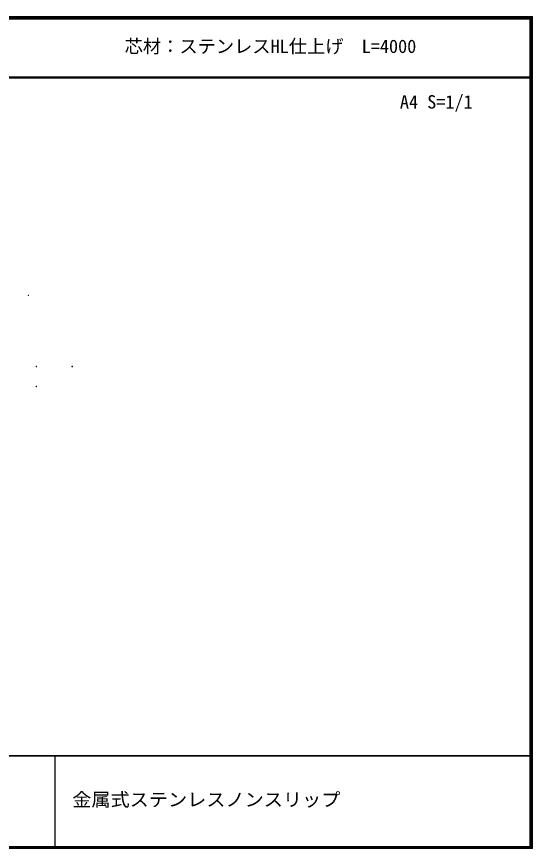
# Model space of a CAD drawing. Units: millimetres, scale not verified. Extents: x -140 to 140, y -96 to 96.
# Drawn here: x 21.8 to 140.5, y -95.7 to 95.7 of the extents above; entities that cross this region are included whole.
import ezdxf
from ezdxf.enums import TextEntityAlignment as Align

# ---------------------------------------------------------------- set-up
doc = ezdxf.new("R2010")
doc.units = ezdxf.units.MM
doc.header["$LTSCALE"] = 0.25
doc.header["$PDMODE"] = 32
doc.header["$PDSIZE"] = 0.125
doc.layers.add('0-5_GREEN', color=3, linetype='Continuous', lineweight=18)
doc.styles.add('ＭＳ ゴシック', font='')
doc.styles.get('ＭＳ ゴシック').set_extended_font_data('MS Gothic')

msp = doc.modelspace()

# ---------------------------------------------------------------- linework, layer by layer
at = {"layer": '0-5_GREEN'}
for p, q in [((140.49, 95.6654), (-140.49, 95.6654)), ((140.49, 95.6654), (140.49, -95.6654)), ((140.35, 95.5254), (-140.385, 95.5254)), ((140.21, 95.3854), (-140.28, 95.3854)), ((140.07, 95.2454), (-140.175, 95.2454)), ((139.93, 95.1054), (-140.07, 95.1054)), ((139.93, 95.1054), (139.93, -95.2454)), ((140.07, 95.2454), (140.07, -95.3504)), ((140.21, 95.3854), (140.21, -95.4554)), ((140.35, 95.5254), (140.35, -95.5604)), ((139.93, 81.8054), (-140.175, 81.8054)), ((139.93, 81.6654), (-140.175, 81.6654)), ((139.93, 81.5254), (-140.175, 81.5254)), ((-140.28, -74.3154), (139.93, -74.3154)), ((-140.28, -74.4554), (139.93, -74.4554)), ((30.52, -74.4554), (30.52, -95.4554)), ((30.66, -74.4554), (30.66, -95.4554))]:
    msp.add_line(p, q, dxfattribs=at)
for points in [[(-140.49, 95.6654), (-140.49, -95.6654), (140.49, -95.6654)], [(-140.385, 95.5254), (-140.385, -95.5604), (140.35, -95.5604)], [(-140.28, 95.3854), (-140.28, -95.4554), (140.21, -95.4554)], [(-140.175, 95.2454), (-140.175, -95.3504), (140.07, -95.3504)], [(-140.07, 95.1054), (-140.07, -95.2454), (139.93, -95.2454)]]:
    msp.add_lwpolyline(points, dxfattribs=at)
for p in [(24.4386, 31.5509), (26.291, 15.1798), (34.5538, 15.1798), (26.291, 10.5798)]:
    msp.add_point(p, dxfattribs=at)

# ---------------------------------------------------------------- texts
at = {"layer": '0-5_GREEN', "color": 7, "style": 'ＭＳ ゴシック'}
for s, p in [('芯材：ステンレスHL仕上げ  L=4000', (46.6188, 86.3787)), ('A4 S=1/1', (109.991, 73.5962))]:
    msp.add_text(s, height=3.079, dxfattribs=at).set_placement(p, align=Align.BOTTOM_LEFT)
at = {"layer": '0-5_GREEN', "color": 7, "style": 'ＭＳ ゴシック', "width": 1.05}
msp.add_text('金属式ステンレスノンスリップ', height=3.079, dxfattribs=at).set_placement((34.5538, -86.9141), align=Align.BOTTOM_LEFT)

doc.saveas('drawing.dxf')
